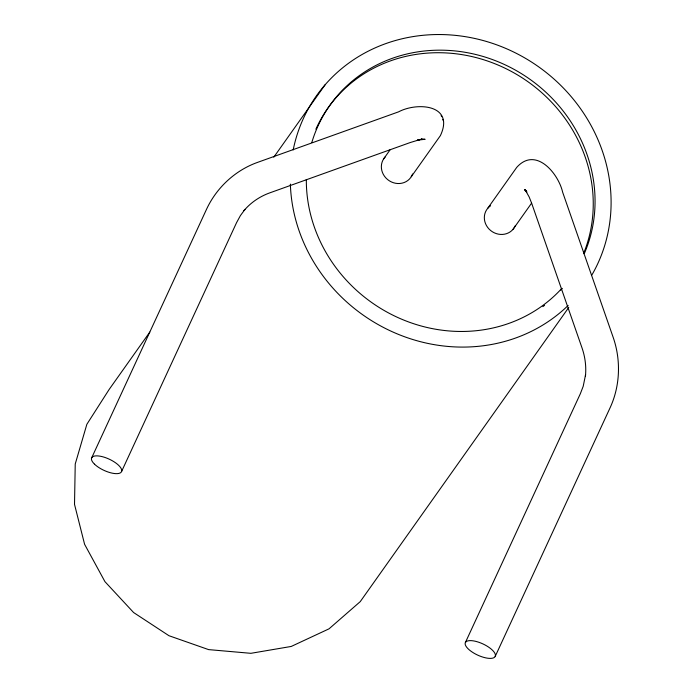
<?xml version="1.0" encoding="UTF-8"?>
<svg xmlns="http://www.w3.org/2000/svg" width="693" height="693" viewBox="0 0 693 693"><rect width="100%" height="100%" fill="white"/><g stroke="black" fill="none" stroke-linecap="round" stroke-linejoin="round"><path stroke-width="1.04" d="M91.571 458.073L206.722 208.87C216.762 187.5 235.351 170.235 257.666 162.344L398.57 111.85C417.662 101.724 454.868 104.834 440.393 135.629L411.278 176.706M121.604 471.448L236.556 222.67L240.393 215.627L245.001 209.355L243.979 210.62C250.814 202.529 259.866 196.405 269.837 192.845L410.152 142.567L420.071 139.553L417.342 140.159L425.121 139.293L421.145 138.921L422.063 139.154M465.375 642.567L580.318 393.789L583.211 386.278L585.568 374.722L585.438 376.169C586.408 366.623 585.143 356.904 581.999 347.86L531.722 203.413L529.166 196.977L525.025 189.579L526.836 192.23L524.462 189.57L526.697 191.285M495.192 656.453A16.45 6.185 24.8 0 0 475.181 641.224A16.45 6.185 24.8 0 0 470.478 650.848A16.45 6.185 24.8 0 0 495.192 656.453L610.334 407.25C620.218 385.49 621.023 359.953 613.201 337.43L562.655 192.23C558.298 173.181 535.663 146.214 516.761 167.342L487.612 208.454M149.809 332.094L109.113 389.509L86.859 424.298L75.234 463.998L74.515 504.357L84.589 544.291L104.946 581.652L133.602 612.534L168.962 635.715L208.602 649.61L250.883 653.317L291.233 646.448L329.019 628.837L360.247 601.628L568.745 307.467M273.787 157.19L325.13 84.754M383.489 159.13L390.272 149.558M513.123 229.201L531.6 203.136M441.164 115.462L441.666 116.701M442.766 119.343L443.269 120.582M568.147 305.448A164.466 152.01 35.3 0 1 394.343 332.657A164.466 152.01 35.3 0 1 290.367 184.104M293.182 149.957A164.466 152.01 35.3 0 1 504.547 47.895A164.466 152.01 35.3 0 1 591.883 274.982M412.578 174.012A16.45 15.203 35.3 0 1 389.371 180.838A16.45 15.203 35.3 0 1 385.325 156.774M515.211 225.823A16.45 15.203 35.3 0 1 490.644 230.518A16.45 15.203 35.3 0 1 490.566 205.786M562.153 288.513A148.016 136.807 35.3 0 1 560.767 290.09M544.568 305.318A148.016 136.807 35.3 0 1 542.888 306.618M315.887 129.184A148.016 136.807 35.3 0 1 502.988 67.238A148.016 136.807 35.3 0 1 583.541 253.655M561.884 288.314A148.016 136.807 35.3 0 1 401.299 319.049A148.016 136.807 35.3 0 1 306.332 179.435M311.807 142.515A148.016 136.807 35.3 0 1 497.487 61.504A148.016 136.807 35.3 0 1 584.545 253.032M94.534 464.189A16.45 6.185 24.8 0 0 120.565 472.739A16.45 6.185 24.8 0 0 104.678 457.363A16.45 6.185 24.8 0 0 94.534 464.189"/></g></svg>
